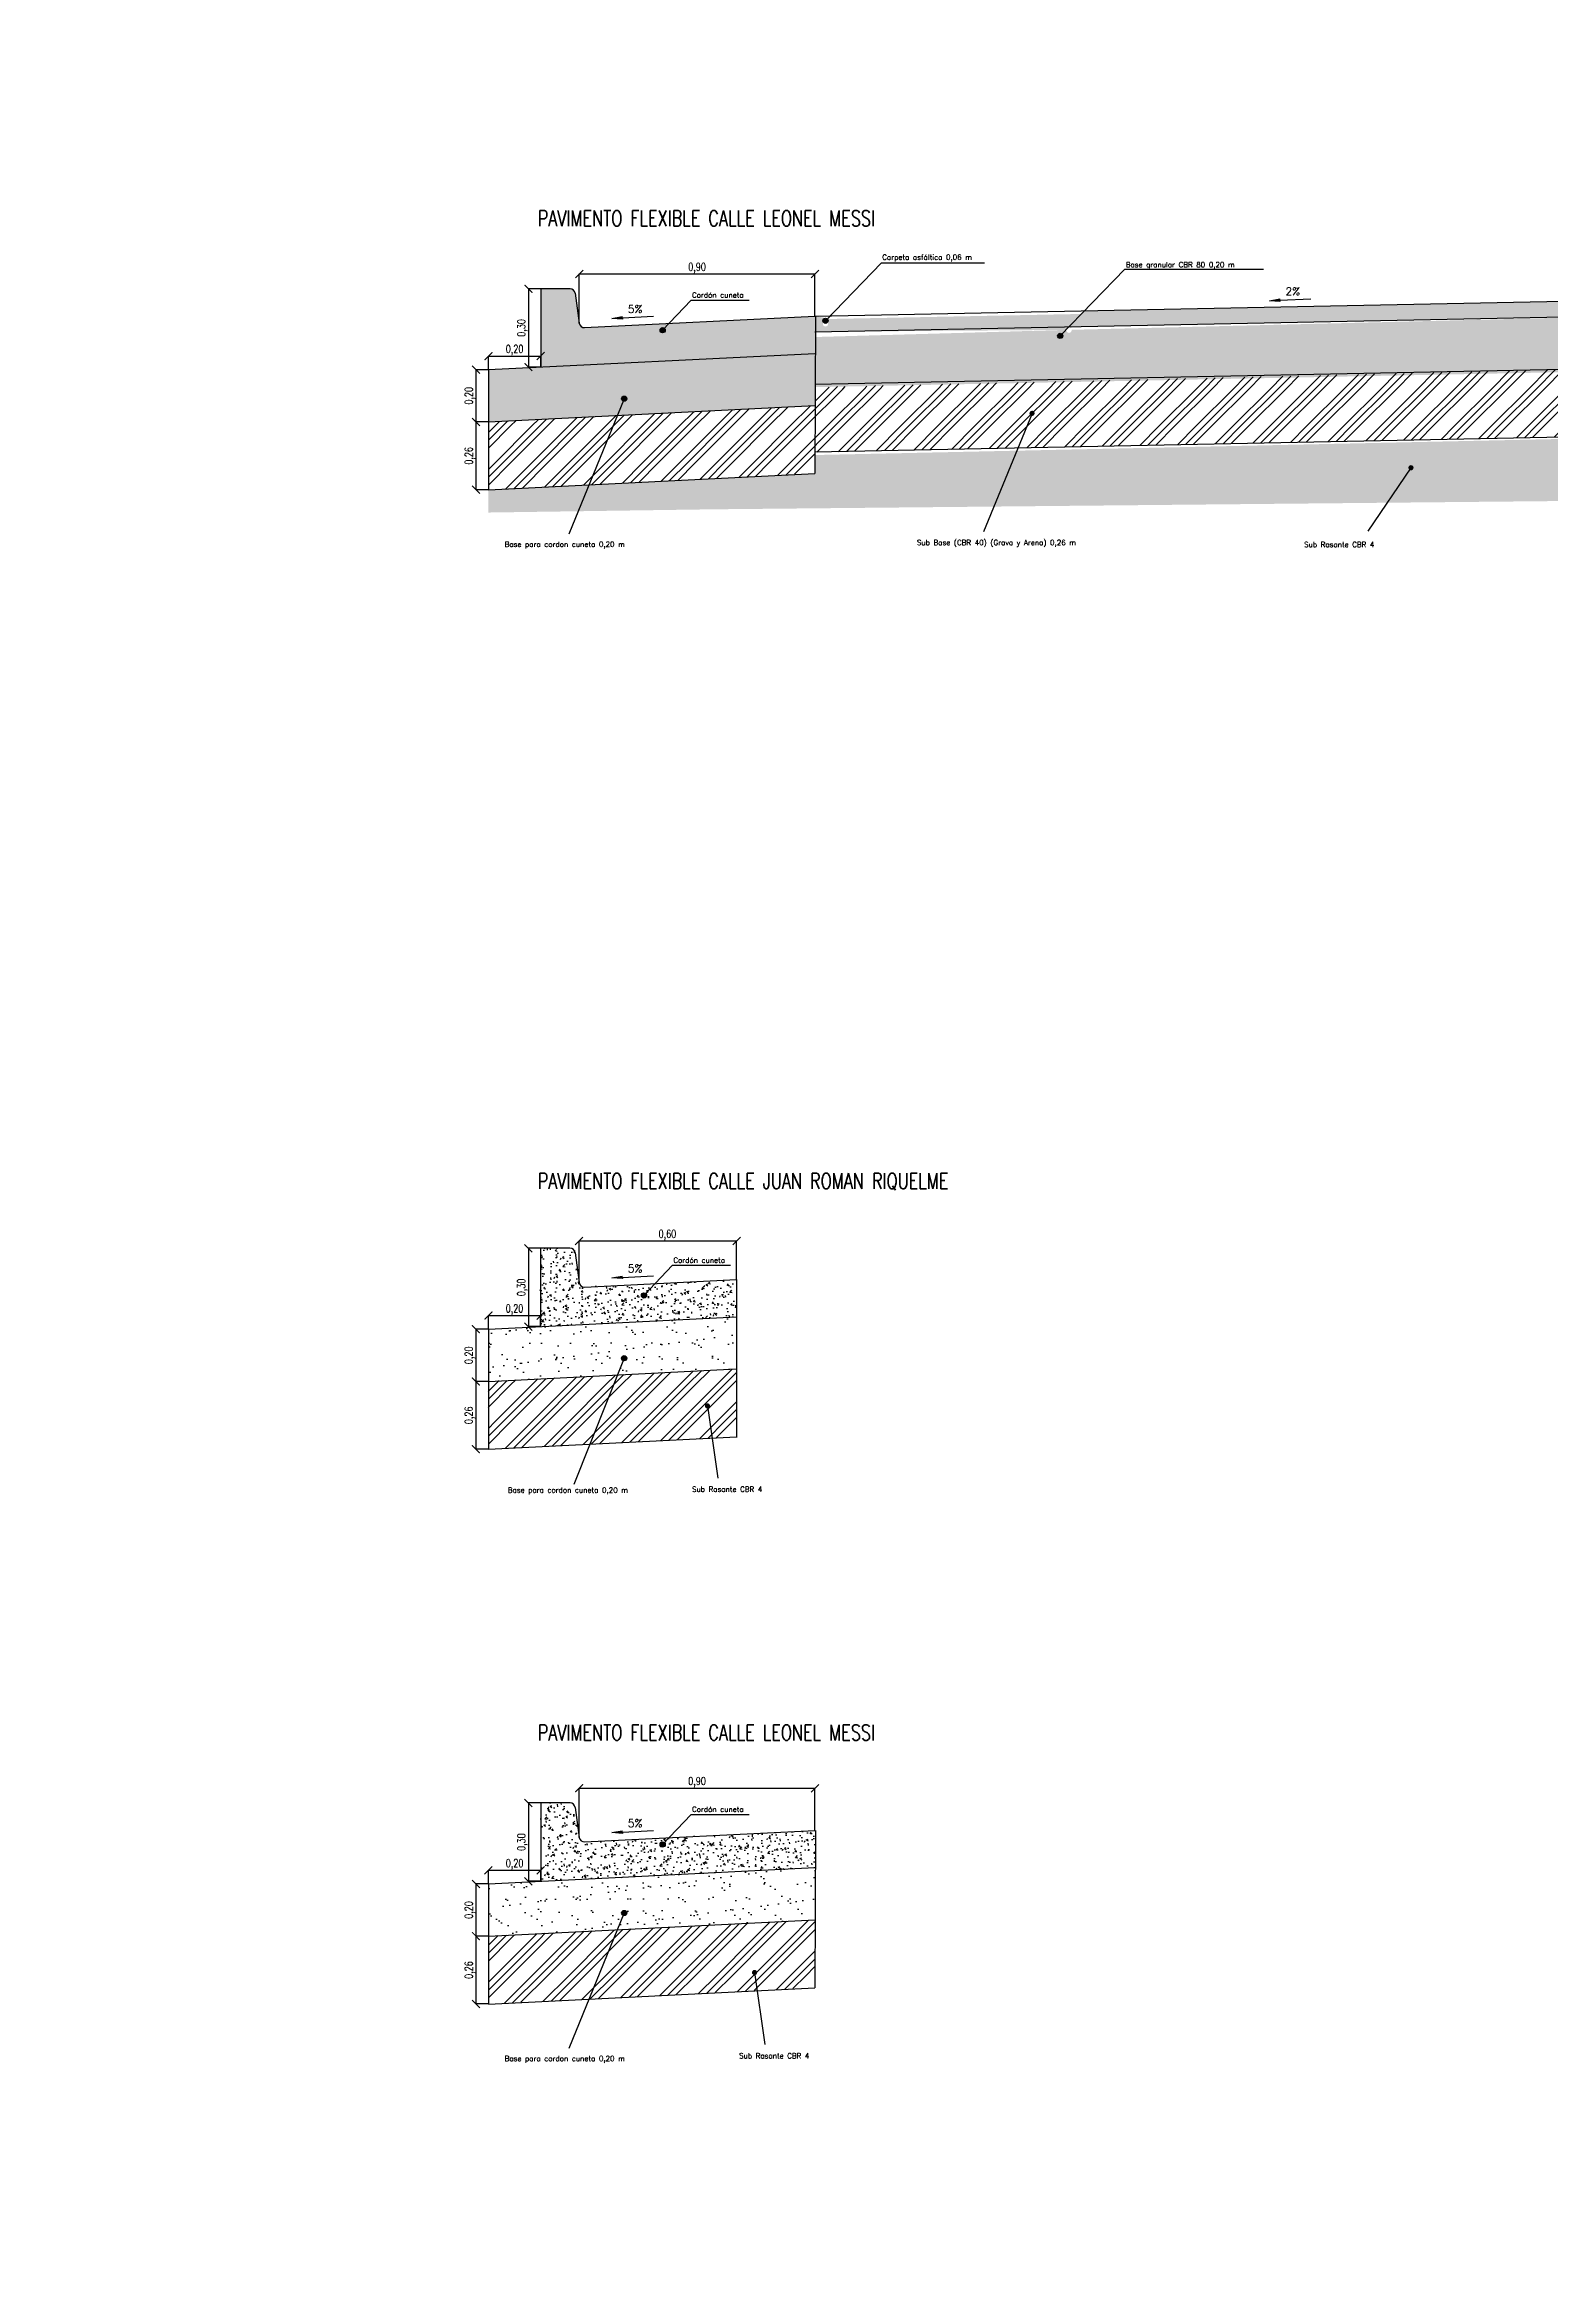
# Model space of a CAD drawing. Header units: metres. Extents: x 2615496 to 2632651, y 4927671 to 4929056.
# Drawn here: x 2629383.61 to 2629389.37, y 4928249.99 to 4928258.54 of the extents above; entities that cross this region are included whole.
import ezdxf

# ---------------------------------------------------------------- set-up
doc = ezdxf.new("R2010")
doc.units = ezdxf.units.M
doc.header["$MEASUREMENT"] = 0
doc.linetypes.add('CENTRO2', pattern=[0.9, 0.6, -0.1, 0.1, -0.1])
for name, color, linetype in [('Detalle Hach detalle', 131, 'Continuous'), ('Detalle Separacion', 160, 'Continuous'), ('Detalle Texto', 51, 'Continuous'), ('Vereda', 3, 'Continuous')]:
    doc.layers.add(name, color=color, linetype=linetype)
doc.styles.add('ROMANS', font='romans.shx', dxfattribs={"width": 0.75})
doc.styles.get("Standard").update_dxf_attribs({"font": 'CALIBRI.TTF'})
doc.dimstyles.new('cotas urbano', dxfattribs={"dimtxt": 0.03, "dimasz": 0.03, "dimexe": 0, "dimexo": 0, "dimgap": 0.005, "dimtad": 1, "dimzin": 0, "dimtxsty": 'ROMANS', "dimblk": 'ARCHTICK', "dimcen": 1, "dimclrd": 256, "dimclre": 256, "dimclrt": 256, "dimaunit": 1, "dimadec": 3, "dimazin": 0, "dimtfac": 1, "dimtix": 1, "dimtmove": 0, "dimatfit": 3, "dimldrblk": 'OBLIQUE', "dimfxl": 0, "dimlwd": -1, "dimlwe": -1, "dimarcsym": 0})
pattern_1 = [(50, (0, 0), (0.0717260182601, -0.00627521349826), [0.0075, -0.0825]), (355, (0, 0), (-0.0138751333613, 0.07521921337), [0.006, -0.066]), (100.4514, (0.00598, -0.00052), (0.0578509381714, 0.0689439542061), [0.006374019, -0.0701142112]), (46.1842, (0, 0.02), (0.1067241048626, -0.0165519014329), [0.01125, -0.12375]), (96.6356, (0.00889, 0.01862), (0.0934662705549, 0.09741178709), [0.0095610288, -0.1051713]), (351.1842, (0, 0.02), (0.0934661945134, 0.0974118600925), [0.009, -0.099]), (21, (0.01, 0.015), (0.05969070521185, -0.04026188906653), [0.0075, -0.0825]), (326, (0.01, 0.015), (0.0243315331922, 0.0725150045047), [0.006, -0.066]), (71.4514, (0.014974, 0.011645), (0.08402226285815, 0.032253049671), [0.006374019, -0.0701142112]), (37.5, (0, 0), (0.00121598553173, 0.03328938538313), [0, -0.0652, 0, -0.067, 0, -0.06625]), (7.5, (0, 0), (0.02630695374421, 0.03944117118824), [0, -0.0382, 0, -0.0637, 0, -0.02525]), (327.5, (-0.0223, 0), (0.05338224361724, -0.00225548717344), [0, -0.025, 0, -0.078, 0, -0.1035]), (317.5, (-0.0323, 0), (0.05831861693424, 0.01001049823323), [0, -0.0325, 0, -0.0518, 0, -0.0735])]
pattern_2 = [(37.5, (0, 0), (-0.0031496679055, 0.0963411884507), [0, -0.076, 0, -0.085, 0, -0.08125]), (7.5, (0, 0), (0.0884888352634, 0.1411073032615), [0, -0.041, 0, -0.0685, 0, -0.02625]), (327.5, (-0.0615, 0), (0.1557070930876, 0.0002829526768), [0, -0.025, 0, -0.09, 0, -0.1175]), (317.5, (-0.0615, 0), (0.1503063302286, 0.0438837782467), [0, -0.0125, 0, -0.059, 0, -0.0675])]
pattern_3 = [(45, (0, 0), (0.1414213562373, -9e-18), [0.2]), (45, (0.03, 0), (0.1414213562373, -9e-18), [0.2]), (45, (0.06, 0), (0.1414213562373, -9e-18), [0.2])]

# ---------------------------------------------------------------- blocks, each defined once
blk = doc.blocks.new('_ArchTick')
at = {"color": 0, "linetype": 'ByBlock', "const_width": 0.15}
blk.add_lwpolyline([(-0.5, -0.5), (0.5, 0.5)], dxfattribs=at)
blk = doc.blocks.new('*D24')
at = {"layer": 'Defpoints', "color": 0}
for p in [(2629385.3093, 4928257.2911), (2629385.2613, 4928257.0911), (2629385.3093, 4928257.0911)]:
    blk.add_point(p, dxfattribs=at)
at = {"layer": 'Detalle Texto'}
for p, q in [((2629385.3093, 4928257.2911), (2629385.2613, 4928257.2911)), ((2629385.2613, 4928257.2911), (2629385.2613, 4928257.0911)), ((2629385.3093, 4928257.0911), (2629385.2613, 4928257.0911))]:
    blk.add_line(p, q, dxfattribs=at)
at = {"layer": 'Detalle Texto', "xscale": 0.03, "yscale": 0.03, "zscale": 0.03}
for p, rotation in [((2629385.2613, 4928257.2911), 90), ((2629385.2613, 4928257.0911), 270)]:
    blk.add_blockref('_ArchTick', p, dxfattribs=dict(at, rotation=rotation))
at = {"layer": 'Detalle Texto', "insert": (2629385.2384, 4928257.1911), "char_height": 0.03, "attachment_point": 5, "rotation": 90, "style": 'ROMANS'}
blk.add_mtext('0,20', dxfattribs=at)
blk = doc.blocks.new('_Oblique')
at = {"color": 0, "linetype": 'ByBlock', "lineweight": -2}
blk.add_line((-0.5, -0.5), (0.5, 0.5), dxfattribs=at)
blk = doc.blocks.new('*D25')
at = {"layer": 'Defpoints', "color": 0}
for p in [(2629385.3093, 4928257.2911), (2629385.5093, 4928257.3432), (2629385.5093, 4928257.3011)]:
    blk.add_point(p, dxfattribs=at)
at = {"layer": 'Detalle Texto'}
for p, q in [((2629385.3093, 4928257.2911), (2629385.3093, 4928257.3432)), ((2629385.3093, 4928257.3432), (2629385.5093, 4928257.3432)), ((2629385.5093, 4928257.3011), (2629385.5093, 4928257.3432))]:
    blk.add_line(p, q, dxfattribs=at)
at = {"layer": 'Detalle Texto', "xscale": 0.03, "yscale": 0.03, "zscale": 0.03, "rotation": 180}
blk.add_blockref('_ArchTick', (2629385.3093, 4928257.3432), dxfattribs=at)
at = {"layer": 'Detalle Texto', "xscale": 0.03, "yscale": 0.03, "zscale": 0.03}
blk.add_blockref('_ArchTick', (2629385.5093, 4928257.3432), dxfattribs=at)
at = {"layer": 'Detalle Texto', "insert": (2629385.4093, 4928257.3661), "char_height": 0.03, "attachment_point": 5, "style": 'ROMANS'}
blk.add_mtext('0,20', dxfattribs=at)
blk = doc.blocks.new('*D26')
at = {"layer": 'Defpoints', "color": 0}
for p in [(2629385.5093, 4928257.6011), (2629385.4624, 4928257.3011), (2629385.5093, 4928257.3011)]:
    blk.add_point(p, dxfattribs=at)
at = {"layer": 'Detalle Texto'}
for p, q in [((2629385.5093, 4928257.6011), (2629385.4624, 4928257.6011)), ((2629385.4624, 4928257.6011), (2629385.4624, 4928257.3011)), ((2629385.5093, 4928257.3011), (2629385.4624, 4928257.3011))]:
    blk.add_line(p, q, dxfattribs=at)
at = {"layer": 'Detalle Texto', "xscale": 0.03, "yscale": 0.03, "zscale": 0.03}
for p, rotation in [((2629385.4624, 4928257.6011), 90), ((2629385.4624, 4928257.3011), 270)]:
    blk.add_blockref('_ArchTick', p, dxfattribs=dict(at, rotation=rotation))
at = {"layer": 'Detalle Texto', "insert": (2629385.4396, 4928257.4511), "char_height": 0.03, "attachment_point": 5, "rotation": 90, "style": 'ROMANS'}
blk.add_mtext('0,30', dxfattribs=at)
blk = doc.blocks.new('*D27')
at = {"layer": 'Defpoints', "color": 0}
for p in [(2629385.3093, 4928257.0911), (2629385.2613, 4928256.8311), (2629385.3093, 4928256.8311)]:
    blk.add_point(p, dxfattribs=at)
at = {"layer": 'Detalle Texto'}
for p, q in [((2629385.3093, 4928257.0911), (2629385.2613, 4928257.0911)), ((2629385.2613, 4928257.0911), (2629385.2613, 4928256.8311)), ((2629385.3093, 4928256.8311), (2629385.2613, 4928256.8311))]:
    blk.add_line(p, q, dxfattribs=at)
at = {"layer": 'Detalle Texto', "xscale": 0.03, "yscale": 0.03, "zscale": 0.03}
for p, rotation in [((2629385.2613, 4928257.0911), 90), ((2629385.2613, 4928256.8311), 270)]:
    blk.add_blockref('_ArchTick', p, dxfattribs=dict(at, rotation=rotation))
at = {"layer": 'Detalle Texto', "insert": (2629385.2384, 4928256.9611), "char_height": 0.03, "attachment_point": 5, "rotation": 90, "style": 'ROMANS'}
blk.add_mtext('0,26', dxfattribs=at)
blk = doc.blocks.new('*D28')
at = {"layer": 'Defpoints', "color": 0}
for p in [(2629386.5603, 4928257.6576), (2629385.6569, 4928257.4694), (2629386.5603, 4928257.4962)]:
    blk.add_point(p, dxfattribs=at)
at = {"layer": 'Detalle Texto'}
for p, q in [((2629385.6569, 4928257.4694), (2629385.6569, 4928257.6576)), ((2629385.6569, 4928257.6576), (2629386.5603, 4928257.6576)), ((2629386.5603, 4928257.4962), (2629386.5603, 4928257.6576))]:
    blk.add_line(p, q, dxfattribs=at)
at = {"layer": 'Detalle Texto', "xscale": 0.03, "yscale": 0.03, "zscale": 0.03, "rotation": 180}
blk.add_blockref('_ArchTick', (2629385.6569, 4928257.6576), dxfattribs=at)
at = {"layer": 'Detalle Texto', "xscale": 0.03, "yscale": 0.03, "zscale": 0.03}
blk.add_blockref('_ArchTick', (2629386.5603, 4928257.6576), dxfattribs=at)
at = {"layer": 'Detalle Texto', "insert": (2629386.1086, 4928257.6804), "char_height": 0.03, "attachment_point": 5, "style": 'ROMANS'}
blk.add_mtext('0,90', dxfattribs=at)
blk = doc.blocks.new('*D59')
at = {"layer": 'Defpoints', "color": 0}
for p in [(2629385.3091, 4928253.6158), (2629385.261, 4928253.4158), (2629385.3091, 4928253.4158)]:
    blk.add_point(p, dxfattribs=at)
at = {"layer": 'Detalle Texto'}
for p, q in [((2629385.3091, 4928253.6158), (2629385.261, 4928253.6158)), ((2629385.261, 4928253.6158), (2629385.261, 4928253.4158)), ((2629385.3091, 4928253.4158), (2629385.261, 4928253.4158))]:
    blk.add_line(p, q, dxfattribs=at)
at = {"layer": 'Detalle Texto', "xscale": 0.03, "yscale": 0.03, "zscale": 0.03}
for p, rotation in [((2629385.261, 4928253.6158), 90), ((2629385.261, 4928253.4158), 270)]:
    blk.add_blockref('_ArchTick', p, dxfattribs=dict(at, rotation=rotation))
at = {"layer": 'Detalle Texto', "insert": (2629385.2382, 4928253.5158), "char_height": 0.03, "attachment_point": 5, "rotation": 90, "style": 'ROMANS'}
blk.add_mtext('0,20', dxfattribs=at)
blk = doc.blocks.new('*D60')
at = {"layer": 'Defpoints', "color": 0}
for p in [(2629385.3091, 4928253.6158), (2629385.5091, 4928253.6679), (2629385.5091, 4928253.6258)]:
    blk.add_point(p, dxfattribs=at)
at = {"layer": 'Detalle Texto'}
for p, q in [((2629385.3091, 4928253.6158), (2629385.3091, 4928253.6679)), ((2629385.3091, 4928253.6679), (2629385.5091, 4928253.6679)), ((2629385.5091, 4928253.6258), (2629385.5091, 4928253.6679))]:
    blk.add_line(p, q, dxfattribs=at)
at = {"layer": 'Detalle Texto', "xscale": 0.03, "yscale": 0.03, "zscale": 0.03, "rotation": 180}
blk.add_blockref('_ArchTick', (2629385.3091, 4928253.6679), dxfattribs=at)
at = {"layer": 'Detalle Texto', "xscale": 0.03, "yscale": 0.03, "zscale": 0.03}
blk.add_blockref('_ArchTick', (2629385.5091, 4928253.6679), dxfattribs=at)
at = {"layer": 'Detalle Texto', "insert": (2629385.4091, 4928253.6907), "char_height": 0.03, "attachment_point": 5, "style": 'ROMANS'}
blk.add_mtext('0,20', dxfattribs=at)
blk = doc.blocks.new('*D61')
at = {"layer": 'Defpoints', "color": 0}
for p in [(2629385.5091, 4928253.9258), (2629385.4622, 4928253.6258), (2629385.5091, 4928253.6258)]:
    blk.add_point(p, dxfattribs=at)
at = {"layer": 'Detalle Texto'}
for p, q in [((2629385.5091, 4928253.9258), (2629385.4622, 4928253.9258)), ((2629385.4622, 4928253.9258), (2629385.4622, 4928253.6258)), ((2629385.5091, 4928253.6258), (2629385.4622, 4928253.6258))]:
    blk.add_line(p, q, dxfattribs=at)
at = {"layer": 'Detalle Texto', "xscale": 0.03, "yscale": 0.03, "zscale": 0.03}
for p, rotation in [((2629385.4622, 4928253.9258), 90), ((2629385.4622, 4928253.6258), 270)]:
    blk.add_blockref('_ArchTick', p, dxfattribs=dict(at, rotation=rotation))
at = {"layer": 'Detalle Texto', "insert": (2629385.4393, 4928253.7758), "char_height": 0.03, "attachment_point": 5, "rotation": 90, "style": 'ROMANS'}
blk.add_mtext('0,30', dxfattribs=at)
blk = doc.blocks.new('*D62')
at = {"layer": 'Defpoints', "color": 0}
for p in [(2629385.3091, 4928253.4158), (2629385.261, 4928253.1558), (2629385.3091, 4928253.1558)]:
    blk.add_point(p, dxfattribs=at)
at = {"layer": 'Detalle Texto'}
for p, q in [((2629385.3091, 4928253.4158), (2629385.261, 4928253.4158)), ((2629385.261, 4928253.4158), (2629385.261, 4928253.1558)), ((2629385.3091, 4928253.1558), (2629385.261, 4928253.1558))]:
    blk.add_line(p, q, dxfattribs=at)
at = {"layer": 'Detalle Texto', "xscale": 0.03, "yscale": 0.03, "zscale": 0.03}
for p, rotation in [((2629385.261, 4928253.4158), 90), ((2629385.261, 4928253.1558), 270)]:
    blk.add_blockref('_ArchTick', p, dxfattribs=dict(at, rotation=rotation))
at = {"layer": 'Detalle Texto', "insert": (2629385.2382, 4928253.2858), "char_height": 0.03, "attachment_point": 5, "rotation": 90, "style": 'ROMANS'}
blk.add_mtext('0,26', dxfattribs=at)
blk = doc.blocks.new('*D51')
at = {"layer": 'Defpoints', "color": 0}
for p in [(2629386.2601, 4928253.9536), (2629385.6566, 4928253.7941), (2629386.2601, 4928253.8059)]:
    blk.add_point(p, dxfattribs=at)
at = {"layer": 'Detalle Texto'}
for p, q in [((2629385.6566, 4928253.7941), (2629385.6566, 4928253.9536)), ((2629385.6566, 4928253.9536), (2629386.2601, 4928253.9536)), ((2629386.2601, 4928253.8059), (2629386.2601, 4928253.9536))]:
    blk.add_line(p, q, dxfattribs=at)
at = {"layer": 'Detalle Texto', "xscale": 0.03, "yscale": 0.03, "zscale": 0.03, "rotation": 180}
blk.add_blockref('_ArchTick', (2629385.6566, 4928253.9536), dxfattribs=at)
at = {"layer": 'Detalle Texto', "xscale": 0.03, "yscale": 0.03, "zscale": 0.03}
blk.add_blockref('_ArchTick', (2629386.2601, 4928253.9536), dxfattribs=at)
at = {"layer": 'Detalle Texto', "insert": (2629385.9951, 4928253.9765), "char_height": 0.03, "attachment_point": 5, "style": 'ROMANS'}
blk.add_mtext('0,60', dxfattribs=at)
blk = doc.blocks.new('*D52')
at = {"layer": 'Defpoints', "color": 0}
for p in [(2629385.3093, 4928251.491), (2629385.2613, 4928251.291), (2629385.3093, 4928251.291)]:
    blk.add_point(p, dxfattribs=at)
at = {"layer": 'Detalle Texto'}
for p, q in [((2629385.3093, 4928251.491), (2629385.2613, 4928251.491)), ((2629385.2613, 4928251.491), (2629385.2613, 4928251.291)), ((2629385.3093, 4928251.291), (2629385.2613, 4928251.291))]:
    blk.add_line(p, q, dxfattribs=at)
at = {"layer": 'Detalle Texto', "xscale": 0.03, "yscale": 0.03, "zscale": 0.03}
for p, rotation in [((2629385.2613, 4928251.491), 90), ((2629385.2613, 4928251.291), 270)]:
    blk.add_blockref('_ArchTick', p, dxfattribs=dict(at, rotation=rotation))
at = {"layer": 'Detalle Texto', "insert": (2629385.2384, 4928251.391), "char_height": 0.03, "attachment_point": 5, "rotation": 90, "style": 'ROMANS'}
blk.add_mtext('0,20', dxfattribs=at)
blk = doc.blocks.new('*D53')
at = {"layer": 'Defpoints', "color": 0}
for p in [(2629385.3093, 4928251.491), (2629385.5093, 4928251.543), (2629385.5093, 4928251.501)]:
    blk.add_point(p, dxfattribs=at)
at = {"layer": 'Detalle Texto'}
for p, q in [((2629385.3093, 4928251.491), (2629385.3093, 4928251.543)), ((2629385.3093, 4928251.543), (2629385.5093, 4928251.543)), ((2629385.5093, 4928251.501), (2629385.5093, 4928251.543))]:
    blk.add_line(p, q, dxfattribs=at)
at = {"layer": 'Detalle Texto', "xscale": 0.03, "yscale": 0.03, "zscale": 0.03, "rotation": 180}
blk.add_blockref('_ArchTick', (2629385.3093, 4928251.543), dxfattribs=at)
at = {"layer": 'Detalle Texto', "xscale": 0.03, "yscale": 0.03, "zscale": 0.03}
blk.add_blockref('_ArchTick', (2629385.5093, 4928251.543), dxfattribs=at)
at = {"layer": 'Detalle Texto', "insert": (2629385.4093, 4928251.5659), "char_height": 0.03, "attachment_point": 5, "style": 'ROMANS'}
blk.add_mtext('0,20', dxfattribs=at)
blk = doc.blocks.new('*D54')
at = {"layer": 'Defpoints', "color": 0}
for p in [(2629385.5093, 4928251.801), (2629385.4624, 4928251.501), (2629385.5093, 4928251.501)]:
    blk.add_point(p, dxfattribs=at)
at = {"layer": 'Detalle Texto'}
for p, q in [((2629385.5093, 4928251.801), (2629385.4624, 4928251.801)), ((2629385.4624, 4928251.801), (2629385.4624, 4928251.501)), ((2629385.5093, 4928251.501), (2629385.4624, 4928251.501))]:
    blk.add_line(p, q, dxfattribs=at)
at = {"layer": 'Detalle Texto', "xscale": 0.03, "yscale": 0.03, "zscale": 0.03}
for p, rotation in [((2629385.4624, 4928251.801), 90), ((2629385.4624, 4928251.501), 270)]:
    blk.add_blockref('_ArchTick', p, dxfattribs=dict(at, rotation=rotation))
at = {"layer": 'Detalle Texto', "insert": (2629385.4396, 4928251.651), "char_height": 0.03, "attachment_point": 5, "rotation": 90, "style": 'ROMANS'}
blk.add_mtext('0,30', dxfattribs=at)
blk = doc.blocks.new('*D55')
at = {"layer": 'Defpoints', "color": 0}
for p in [(2629385.3093, 4928251.291), (2629385.2613, 4928251.031), (2629385.3093, 4928251.031)]:
    blk.add_point(p, dxfattribs=at)
at = {"layer": 'Detalle Texto'}
for p, q in [((2629385.3093, 4928251.291), (2629385.2613, 4928251.291)), ((2629385.2613, 4928251.291), (2629385.2613, 4928251.031)), ((2629385.3093, 4928251.031), (2629385.2613, 4928251.031))]:
    blk.add_line(p, q, dxfattribs=at)
at = {"layer": 'Detalle Texto', "xscale": 0.03, "yscale": 0.03, "zscale": 0.03}
for p, rotation in [((2629385.2613, 4928251.291), 90), ((2629385.2613, 4928251.031), 270)]:
    blk.add_blockref('_ArchTick', p, dxfattribs=dict(at, rotation=rotation))
at = {"layer": 'Detalle Texto', "insert": (2629385.2384, 4928251.161), "char_height": 0.03, "attachment_point": 5, "rotation": 90, "style": 'ROMANS'}
blk.add_mtext('0,26', dxfattribs=at)
blk = doc.blocks.new('*D56')
at = {"layer": 'Defpoints', "color": 0}
for p in [(2629386.5603, 4928251.8574), (2629385.6569, 4928251.6692), (2629386.5603, 4928251.696)]:
    blk.add_point(p, dxfattribs=at)
at = {"layer": 'Detalle Texto'}
for p, q in [((2629385.6569, 4928251.6692), (2629385.6569, 4928251.8574)), ((2629385.6569, 4928251.8574), (2629386.5603, 4928251.8574)), ((2629386.5603, 4928251.696), (2629386.5603, 4928251.8574))]:
    blk.add_line(p, q, dxfattribs=at)
at = {"layer": 'Detalle Texto', "xscale": 0.03, "yscale": 0.03, "zscale": 0.03, "rotation": 180}
blk.add_blockref('_ArchTick', (2629385.6569, 4928251.8574), dxfattribs=at)
at = {"layer": 'Detalle Texto', "xscale": 0.03, "yscale": 0.03, "zscale": 0.03}
blk.add_blockref('_ArchTick', (2629386.5603, 4928251.8574), dxfattribs=at)
at = {"layer": 'Detalle Texto', "insert": (2629386.1086, 4928251.8803), "char_height": 0.03, "attachment_point": 5, "style": 'ROMANS'}
blk.add_mtext('0,90', dxfattribs=at)

msp = doc.modelspace()

# ---------------------------------------------------------------- hatches: boundary and pattern name
at = {"layer": 'Detalle Hach detalle'}
h = msp.add_hatch(dxfattribs=at)
h.set_pattern_fill('AR-CONC', color=256, scale=0.01, style=0)
h.set_pattern_definition([(50, (0.00024, -2.12481), (0.0717260182601, -0.00627521349826), [0.0075, -0.0825]), (355, (0.00024, -2.12481), (-0.0138751333613, 0.07521921337), [0.006, -0.066]), (100.4514, (0.00622, -2.125335), (0.0578509381714, 0.0689439542061), [0.006374019, -0.0701142112]), (46.1842, (0.00024, -2.10481), (0.1067241048626, -0.0165519014329), [0.01125, -0.12375]), (96.6356, (0.00913, -2.10619), (0.0934662705549, 0.09741178709), [0.0095610288, -0.1051713]), (351.1842, (0.00024, -2.10481), (0.0934661945134, 0.0974118600925), [0.009, -0.099]), (21, (0.01024, -2.10981), (0.05969070521185, -0.04026188906653), [0.0075, -0.0825]), (326, (0.01024, -2.10981), (0.0243315331922, 0.0725150045047), [0.006, -0.066]), (71.4514, (0.015216, -2.11317), (0.08402226285815, 0.032253049671), [0.006374019, -0.0701142112]), (37.5, (0.000241, -2.124812), (0.00121598553173, 0.03328938538313), [0, -0.0652, 0, -0.067, 0, -0.06625]), (7.5, (0.00024, -2.124812), (0.02630695374421, 0.03944117118824), [0, -0.0382, 0, -0.0637, 0, -0.02525]), (327.5, (-0.02206, -2.124812), (0.05338224361724, -0.00225548717344), [0, -0.025, 0, -0.078, 0, -0.1035]), (317.5, (-0.03206, -2.12481), (0.05831861693424, 0.01001049823323), [0, -0.0325, 0, -0.0518, 0, -0.0735])])
edge = h.paths.add_edge_path()
edge.add_line((2629385.65688, 4928257.4694), (2629385.64163, 4928257.58379))
edge.add_arc((2629385.6218, 4928257.58115), 0.02, 7.594643, 90)
edge.add_line((2629385.6218, 4928257.60115), (2629385.50931, 4928257.60115))
edge.add_line((2629385.50931, 4928257.60115), (2629385.50931, 4928257.30115))
edge.add_line((2629385.50931, 4928257.30115), (2629386.56031, 4928257.3537))
edge.add_line((2629386.56031, 4928257.3537), (2629386.56202, 4928257.49627))
edge.add_line((2629386.56202, 4928257.49627), (2629386.15931, 4928257.47615))
edge.add_line((2629386.15931, 4928257.47615), (2629386.00134, 4928257.46825))
edge.add_line((2629386.00134, 4928257.46825), (2629385.98349, 4928257.44937))
edge.add_arc((2629385.97662, 4928257.4421), 0.01, 0, 46.604782, ccw=False)
edge.add_arc((2629385.97662, 4928257.4421), 0.01, -180, 0, ccw=False)
edge.add_arc((2629385.97662, 4928257.4421), 0.01, 46.604784, 180, ccw=False)
edge.add_line((2629385.98349, 4928257.44937), (2629386.00134, 4928257.46825))
edge.add_line((2629386.00134, 4928257.46825), (2629385.6777, 4928257.45207))
edge.add_arc((2629385.67671, 4928257.47204), 0.02, 187.594647, 272.862403, ccw=False)
edge = h.paths.add_edge_path()
edge.add_line((2629386.6077, 4928257.4735), (2629386.61915, 4928257.48534))
edge.add_line((2629386.61915, 4928257.48534), (2629386.56202, 4928257.49627))
edge.add_line((2629386.56202, 4928257.49627), (2629386.56007, 4928257.43622))
edge.add_line((2629386.56007, 4928257.43622), (2629387.52407, 4928257.44343))
edge.add_arc((2629387.53398, 4928257.4421), 0.01, 45.95371, 172.362908, ccw=False)
edge.add_line((2629387.54093, 4928257.44929), (2629387.59468, 4928257.50486))
edge.add_line((2629387.59468, 4928257.50486), (2629386.61915, 4928257.48534))
edge.add_line((2629386.61915, 4928257.48534), (2629386.6077, 4928257.4735))
edge.add_arc((2629386.60075, 4928257.46632), 0.01, -0.000005, 45.953704, ccw=False)
edge.add_arc((2629386.60075, 4928257.46632), 0.01, -180, 0, ccw=False)
edge.add_arc((2629386.60075, 4928257.46632), 0.01, 45.953712, 180, ccw=False)
h = msp.add_hatch(dxfattribs=at)
h.set_pattern_fill('AR-CONC', color=256, scale=0.01, style=0)
h.set_pattern_definition([(50, (0, -2.112746), (0.0717260182601, -0.00627521349826), [0.0075, -0.0825]), (355, (0, -2.11275), (-0.0138751333613, 0.07521921337), [0.006, -0.066]), (100.4514, (0.00598, -2.11327), (0.0578509381714, 0.0689439542061), [0.006374019, -0.0701142112]), (46.1842, (0, -2.09275), (0.1067241048626, -0.0165519014329), [0.01125, -0.12375]), (96.6356, (0.00889, -2.09413), (0.0934662705549, 0.09741178709), [0.0095610288, -0.1051713]), (351.1842, (0, -2.09275), (0.0934661945134, 0.0974118600925), [0.009, -0.099]), (21, (0.01, -2.097746), (0.05969070521185, -0.04026188906653), [0.0075, -0.0825]), (326, (0.01, -2.09775), (0.0243315331922, 0.0725150045047), [0.006, -0.066]), (71.4514, (0.014974, -2.1011), (0.08402226285815, 0.032253049671), [0.006374019, -0.0701142112]), (37.5, (0, -2.112746), (0.00121598553173, 0.03328938538313), [0, -0.0652, 0, -0.067, 0, -0.06625]), (7.5, (0, -2.112746), (0.02630695374421, 0.03944117118824), [0, -0.0382, 0, -0.0637, 0, -0.02525]), (327.5, (-0.0223, -2.112746), (0.05338224361724, -0.00225548717344), [0, -0.025, 0, -0.078, 0, -0.1035]), (317.5, (-0.0323, -2.112746), (0.05831861693424, 0.01001049823323), [0, -0.0325, 0, -0.0518, 0, -0.0735])])
h.paths.add_polyline_path([(2629390.16007, 4928257.50822), (2629390.16007, 4928257.56821), (2629390.15907, 4928257.56821), (2629387.59444, 4928257.51692), (2629387.54069, 4928257.46136, -0.1584967), (2629387.54359, 4928257.45589)])
h = msp.add_hatch(dxfattribs=at)
h.set_pattern_fill('AR-SAND', color=256, scale=0.05, style=0)
h.set_pattern_definition([(37.5, (0.00024, -2.12481), (-0.0031496679055, 0.0963411884507), [0, -0.076, 0, -0.085, 0, -0.08125]), (7.5, (0.00024, -2.12481), (0.0884888352634, 0.1411073032615), [0, -0.041, 0, -0.0685, 0, -0.02625]), (327.5, (-0.06126, -2.12481), (0.1557070930876, 0.0002829526768), [0, -0.025, 0, -0.09, 0, -0.1175]), (317.5, (-0.06126, -2.12481), (0.1503063302286, 0.0438837782467), [0, -0.0125, 0, -0.059, 0, -0.0675])])
edge = h.paths.add_edge_path()
edge.add_line((2629387.52407, 4928257.44343), (2629386.56031, 4928257.41616))
edge.add_line((2629386.56031, 4928257.41616), (2629386.56031, 4928257.22416))
edge.add_line((2629386.56031, 4928257.22416), (2629390.16031, 4928257.29616))
edge.add_line((2629390.16031, 4928257.29616), (2629390.16031, 4928257.30616))
edge.add_line((2629390.16031, 4928257.30616), (2629390.16031, 4928257.50822))
edge.add_line((2629390.16031, 4928257.50822), (2629387.54383, 4928257.44383))
edge.add_arc((2629387.53398, 4928257.4421), 0.01, -0.000011, 9.928606, ccw=False)
edge.add_arc((2629387.53398, 4928257.4421), 0.01, -187.637092, 0, ccw=False)
edge = h.paths.add_edge_path()
edge.add_arc((2629385.82951, 4928257.17992), 0.01, 0, 180, ccw=False)
edge.add_arc((2629385.82951, 4928257.17992), 0.01, -112.208483, 0, ccw=False)
edge.add_line((2629385.82573, 4928257.17066), (2629385.80336, 4928257.11585))
edge.add_line((2629385.80336, 4928257.11585), (2629386.56031, 4928257.1537))
edge.add_line((2629386.56031, 4928257.1537), (2629386.56031, 4928257.3537))
edge.add_line((2629386.56031, 4928257.3537), (2629385.30931, 4928257.29115))
edge.add_line((2629385.30931, 4928257.29115), (2629385.30931, 4928257.09115))
edge.add_line((2629385.30931, 4928257.09115), (2629385.80336, 4928257.11585))
edge.add_line((2629385.80336, 4928257.11585), (2629385.82573, 4928257.17066))
edge.add_arc((2629385.82951, 4928257.17992), 0.01, 180, 247.791512, ccw=False)
h = msp.add_hatch(dxfattribs=at)
h.set_pattern_fill('GOST_GROUND', color=256, scale=0.01, style=0)
h.set_pattern_definition([(45, (0.00024, -2.12481), (0.1414213562373, -9e-18), [0.2]), (45, (0.03024, -2.12481), (0.1414213562373, -9e-18), [0.2]), (45, (0.06024, -2.12481), (0.1414213562373, -9e-18), [0.2])])
h.paths.add_polyline_path([(2629390.16031, 4928257.30822), (2629386.56031, 4928257.22416), (2629386.56034, 4928256.97623), (2629390.16007, 4928257.04822)])
h.paths.add_polyline_path([(2629386.56031, 4928257.1537), (2629385.69867, 4928257.11062), (2629385.30931, 4928256.90439), (2629385.30931, 4928256.83115), (2629386.56031, 4928256.8937)])
h.paths.add_polyline_path([(2629385.69867, 4928257.11062), (2629385.30931, 4928257.09115), (2629385.30931, 4928256.90439)], flags=17)
h = msp.add_hatch(dxfattribs=at)
h.set_pattern_fill('EARTH', color=256, scale=0.02, angle=45, style=0)
h.set_pattern_definition([(45, (2620574.60942, 4924683.58906), (1e-17, 0.1796051224), [0.127, -0.127]), (45, (2620574.57575, 4924683.62274), (1e-17, 0.1796051224), [0.127, -0.127]), (45, (2620574.54207, 4924683.65641), (1e-17, 0.1796051224), [0.127, -0.127]), (135, (2620574.54207, 4924683.67887), (-0.1796051224, 1e-17), [0.127, -0.127]), (135, (2620574.57575, 4924683.71254), (-0.1796051224, 1e-17), [0.127, -0.127]), (135, (2620574.60942, 4924683.74622), (-0.1796051224, 1e-17), [0.127, -0.127])])
h.paths.add_polyline_path([(2629386.56031, 4928256.96416), (2629394.35355, 4928257.13209), (2629394.3525, 4928257.02092), (2629395.00883, 4928257.03001), (2629395.00883, 4928256.83421), (2629394.35076, 4928256.83612), (2629386.16247, 4928256.75616), (2629385.30931, 4928256.74392), (2629385.30931, 4928256.83115), (2629386.56031, 4928256.8937)])
h = msp.add_hatch(dxfattribs=at)
h.set_pattern_fill('AR-CONC', color=256, scale=0.01, style=0)
h.set_pattern_definition(pattern_1)
h.paths.add_polyline_path([(2629386.26005, 4928253.80585), (2629385.94786, 4928253.79024), (2629385.91208, 4928253.75239, -0.2062019), (2629385.91521, 4928253.74513, -1), (2629385.89521, 4928253.74513, -0.6580972), (2629385.91208, 4928253.75239), (2629385.94786, 4928253.79024), (2629385.67746, 4928253.77672, -0.3902244), (2629385.65664, 4928253.79405), (2629385.64139, 4928253.90845, 0.375902), (2629385.62156, 4928253.9258), (2629385.50907, 4928253.9258), (2629385.50907, 4928253.6258), (2629386.26005, 4928253.66335)])
h = msp.add_hatch(dxfattribs=at)
h.set_pattern_fill('AR-SAND', color=256, scale=0.05, style=0)
h.set_pattern_definition(pattern_2)
h.paths.add_polyline_path([(2629386.26005, 4928253.66335), (2629385.30907, 4928253.6158), (2629385.30907, 4928253.4158), (2629385.80372, 4928253.44053), (2629385.82556, 4928253.49528, -0.3068998), (2629385.81927, 4928253.50457, -1), (2629385.83927, 4928253.50457, -0.5303392), (2629385.82556, 4928253.49528), (2629385.80372, 4928253.44053), (2629386.26005, 4928253.46335)])
h = msp.add_hatch(dxfattribs=at)
h.set_pattern_fill('GOST_GROUND', color=256, scale=0.01, style=0)
h.set_pattern_definition(pattern_3)
h.paths.add_polyline_path([(2629386.26005, 4928253.46335), (2629385.80372, 4928253.44053), (2629385.69785, 4928253.17524), (2629386.26005, 4928253.20335)])
h.paths.add_polyline_path([(2629385.80372, 4928253.44053), (2629385.30907, 4928253.4158), (2629385.30907, 4928253.1558), (2629385.69785, 4928253.17524)])
h = msp.add_hatch(dxfattribs=at)
h.set_pattern_fill('AR-CONC', color=256, scale=0.01, style=0)
h.set_pattern_definition(pattern_1)
h.paths.add_polyline_path([(2629386.56202, 4928251.69613), (2629386.00134, 4928251.66809), (2629385.98349, 4928251.64921, -0.2062019), (2629385.98662, 4928251.64195, -1), (2629385.96662, 4928251.64195, -0.6580972), (2629385.98349, 4928251.64921), (2629386.00134, 4928251.66809), (2629385.6777, 4928251.65191, -0.3902244), (2629385.65688, 4928251.66924), (2629385.64163, 4928251.78363, 0.375902), (2629385.6218, 4928251.80099), (2629385.50931, 4928251.80099), (2629385.50931, 4928251.50099), (2629386.56162, 4928251.55361)])
h = msp.add_hatch(dxfattribs=at)
h.set_pattern_fill('AR-SAND', color=256, scale=0.05, style=0)
h.set_pattern_definition(pattern_2)
h.paths.add_polyline_path([(2629386.56162, 4928251.55361), (2629385.30931, 4928251.49099), (2629385.30931, 4928251.29099), (2629385.80336, 4928251.31569), (2629385.82573, 4928251.3705, -0.3047362), (2629385.81951, 4928251.37976, -1), (2629385.83951, 4928251.37976, -0.5328769), (2629385.82573, 4928251.3705), (2629385.80336, 4928251.31569), (2629386.56105, 4928251.35358)])
h = msp.add_hatch(dxfattribs=at)
h.set_pattern_fill('GOST_GROUND', color=256, scale=0.01, style=0)
h.set_pattern_definition(pattern_3)
h.paths.add_polyline_path([(2629386.56105, 4928251.35358), (2629385.80336, 4928251.31569), (2629385.69499, 4928251.05027), (2629386.56031, 4928251.09354)])
h.paths.add_polyline_path([(2629385.80336, 4928251.31569), (2629385.30931, 4928251.29099), (2629385.30931, 4928251.03099), (2629385.69499, 4928251.05027)])
at = {"layer": 'Detalle Texto'}
for points in [[(2629388.34168, 4928257.55703), (2629388.34143, 4928257.56203), (2629388.30173, 4928257.55504), (2629388.34193, 4928257.55204)], [(2629385.82224, 4928257.48969), (2629385.82199, 4928257.49468), (2629385.78229, 4928257.48769), (2629385.82249, 4928257.48469)], [(2629385.98662, 4928257.4421, 1), (2629385.96662, 4928257.4421, 1)], [(2629386.61051, 4928257.47838, 1), (2629386.59051, 4928257.47838, 1)], [(2629387.51023, 4928257.42065, 1), (2629387.49023, 4928257.42065, 1)], [(2629385.83951, 4928257.17992, 1), (2629385.81951, 4928257.17992, 1)], [(2629387.40221, 4928257.12383, 1), (2629387.38221, 4928257.12383, 1)], [(2629388.85424, 4928256.91549, 1), (2629388.83424, 4928256.91549, 1)], [(2629385.822, 4928253.81434), (2629385.82175, 4928253.81933), (2629385.78205, 4928253.81234), (2629385.82225, 4928253.80935)], [(2629385.91521, 4928253.74513, 1), (2629385.89521, 4928253.74513, 1)], [(2629385.83927, 4928253.50457, 1), (2629385.81927, 4928253.50457, 1)], [(2629386.15837, 4928253.32173, 1), (2629386.13837, 4928253.32173, 1)], [(2629385.82224, 4928251.68953), (2629385.82199, 4928251.69452), (2629385.78229, 4928251.68753), (2629385.82249, 4928251.68453)], [(2629385.98662, 4928251.64195, 1), (2629385.96662, 4928251.64195, 1)], [(2629385.83951, 4928251.37976, 1), (2629385.81951, 4928251.37976, 1)], [(2629386.33895, 4928251.15158, 1), (2629386.31895, 4928251.15158, 1)]]:
    msp.add_hatch(color=256, dxfattribs=at).paths.add_polyline_path(points)

# ---------------------------------------------------------------- linework, layer by layer
at = {"layer": 'Detalle Separacion'}
for p, q in [((2629386.56007, 4928257.49623), (2629394.6456, 4928257.65796)), ((2629385.6218, 4928257.60115), (2629385.50931, 4928257.60115)), ((2629385.50931, 4928257.60115), (2629385.50931, 4928257.30115)), ((2629385.64163, 4928257.58379), (2629385.65688, 4928257.4694)), ((2629386.56007, 4928257.43622), (2629394.35845, 4928257.59219)), ((2629385.6777, 4928257.45207), (2629386.56031, 4928257.4962)), ((2629386.56202, 4928257.49628), (2629386.56031, 4928256.8937)), ((2629386.56007, 4928257.23622), (2629394.35845, 4928257.39219)), ((2629385.30931, 4928257.29115), (2629386.56031, 4928257.3537)), ((2629385.30931, 4928257.09115), (2629386.56031, 4928257.1537)), ((2629386.56007, 4928256.97622), (2629394.35845, 4928257.13219)), ((2629385.30931, 4928256.83115), (2629386.56031, 4928256.8937)), ((2629385.62156, 4928253.9258), (2629385.50907, 4928253.9258)), ((2629385.50907, 4928253.9258), (2629385.50907, 4928253.6258)), ((2629385.64139, 4928253.90845), (2629385.65664, 4928253.79405)), ((2629385.67746, 4928253.77672), (2629386.26005, 4928253.80585)), ((2629386.26005, 4928253.80585), (2629386.26005, 4928253.20033)), ((2629385.30907, 4928253.6158), (2629386.26005, 4928253.66335)), ((2629385.30907, 4928253.4158), (2629386.26005, 4928253.46335)), ((2629385.30907, 4928253.1558), (2629386.26005, 4928253.20335)), ((2629385.6218, 4928251.80099), (2629385.50931, 4928251.80099)), ((2629385.50931, 4928251.80099), (2629385.50931, 4928251.50099)), ((2629385.64163, 4928251.78363), (2629385.65688, 4928251.66924)), ((2629385.6777, 4928251.65191), (2629386.56031, 4928251.69604)), ((2629386.56202, 4928251.69613), (2629386.56031, 4928251.09354)), ((2629385.30931, 4928251.49099), (2629386.56031, 4928251.55354)), ((2629385.30931, 4928251.29099), (2629386.56031, 4928251.35354)), ((2629385.30931, 4928251.03099), (2629386.56031, 4928251.09354))]:
    msp.add_line(p, q, dxfattribs=at)
at = {"layer": 'Detalle Separacion', "linetype": 'CENTRO2'}
for p, q in [((2629385.50931, 4928257.60115), (2629385.50931, 4928257.30115)), ((2629385.30931, 4928257.29115), (2629385.30931, 4928256.83115)), ((2629385.50907, 4928253.9258), (2629385.50907, 4928253.6258)), ((2629385.30907, 4928253.6158), (2629385.30907, 4928253.1558)), ((2629385.50931, 4928251.80099), (2629385.50931, 4928251.50099)), ((2629385.30931, 4928251.49099), (2629385.30931, 4928251.03099))]:
    msp.add_line(p, q, dxfattribs=at)
at = {"layer": 'Detalle Separacion'}
for centre, start, end in [((2629385.6218, 4928257.58115), 7.594643, 90), ((2629385.67671, 4928257.47204), 187.594643, 272.862405), ((2629385.62156, 4928253.9058), 7.594643, 90), ((2629385.67646, 4928253.7967), 187.594643, 272.862405), ((2629385.6218, 4928251.78099), 7.594643, 90), ((2629385.67671, 4928251.67188), 187.594643, 272.862405)]:
    msp.add_arc(centre, 0.02, start, end, dxfattribs=at)
at = {"layer": 'Detalle Texto'}
for p, q in [((2629386.60051, 4928257.47838), (2629386.81475, 4928257.69988)), ((2629386.81475, 4928257.69988), (2629387.21, 4928257.69988)), ((2629387.50023, 4928257.42065), (2629387.74798, 4928257.67567)), ((2629387.74798, 4928257.67567), (2629388.27918, 4928257.67567)), ((2629385.97662, 4928257.4421), (2629386.08569, 4928257.55746)), ((2629386.08569, 4928257.55746), (2629386.30781, 4928257.55746)), ((2629388.30173, 4928257.55504), (2629388.34143, 4928257.56203)), ((2629388.34193, 4928257.55204), (2629388.30173, 4928257.55504)), ((2629388.34168, 4928257.55703), (2629388.34143, 4928257.56203)), ((2629388.34168, 4928257.55703), (2629388.46094, 4928257.563)), ((2629388.34168, 4928257.55703), (2629388.34193, 4928257.55204)), ((2629385.78229, 4928257.48769), (2629385.82199, 4928257.49468)), ((2629385.82249, 4928257.48469), (2629385.78229, 4928257.48769)), ((2629385.82224, 4928257.48969), (2629385.82199, 4928257.49468)), ((2629385.82224, 4928257.48969), (2629385.9415, 4928257.49565)), ((2629385.82224, 4928257.48969), (2629385.82249, 4928257.48469)), ((2629385.82951, 4928257.17992), (2629385.61776, 4928256.66126)), ((2629387.39221, 4928257.12383), (2629387.20671, 4928256.66947)), ((2629388.84424, 4928256.91549), (2629388.679, 4928256.67228)), ((2629385.90521, 4928253.74513), (2629386.01427, 4928253.86048)), ((2629386.01427, 4928253.86048), (2629386.23639, 4928253.86048)), ((2629385.78205, 4928253.81234), (2629385.82175, 4928253.81933)), ((2629385.82225, 4928253.80935), (2629385.78205, 4928253.81234)), ((2629385.822, 4928253.81434), (2629385.82175, 4928253.81933)), ((2629385.822, 4928253.81434), (2629385.94126, 4928253.8203)), ((2629385.822, 4928253.81434), (2629385.82225, 4928253.80935)), ((2629385.82927, 4928253.50457), (2629385.63644, 4928253.02136)), ((2629386.14837, 4928253.32173), (2629386.18808, 4928253.0456)), ((2629385.97662, 4928251.64195), (2629386.08569, 4928251.7573)), ((2629386.08569, 4928251.7573), (2629386.30781, 4928251.7573)), ((2629385.78229, 4928251.68753), (2629385.82199, 4928251.69452)), ((2629385.82249, 4928251.68453), (2629385.78229, 4928251.68753)), ((2629385.82224, 4928251.68953), (2629385.82199, 4928251.69452)), ((2629385.82224, 4928251.68953), (2629385.9415, 4928251.69549)), ((2629385.82224, 4928251.68953), (2629385.82249, 4928251.68453)), ((2629385.82951, 4928251.37976), (2629385.61776, 4928250.8611)), ((2629386.32895, 4928251.15158), (2629386.36866, 4928250.87544))]:
    msp.add_line(p, q, dxfattribs=at)
for centre in [(2629385.97662, 4928257.4421), (2629386.60051, 4928257.47838), (2629387.50023, 4928257.42065), (2629385.82951, 4928257.17992), (2629385.90521, 4928253.74513), (2629385.82927, 4928253.50457), (2629385.97662, 4928251.64195), (2629385.82951, 4928251.37976)]:
    msp.add_circle(centre, 0.01, dxfattribs=at)
at = {"layer": 'Vereda'}
msp.add_circle((2629366.20785, 4928258.29854), 68.12023, dxfattribs=at)

# ---------------------------------------------------------------- texts
at = {"layer": 'Detalle Texto', "char_height": 0.06, "attachment_point": 1, "style": 'ROMANS'}
for s, insert in [('PAVIMENTO FLEXIBLE CALLE LEONEL MESSI', (2629385.49837, 4928257.90086)), ('PAVIMENTO FLEXIBLE CALLE JUAN ROMAN RIQUELME', (2629385.49837, 4928254.21345)), ('PAVIMENTO FLEXIBLE CALLE LEONEL MESSI', (2629385.49837, 4928252.1007))]:
    msp.add_mtext_dynamic_manual_height_columns(s, width=2.2245187, gutter_width=12.5, heights=[0], dxfattribs=dict(at, insert=insert))
at = {"layer": 'Detalle Texto', "attachment_point": 1}
for s, width, insert, char_height in [('{\\Fromans|c0;Carpeta asfáltica 0,06 m}', 0.6565898, (2629386.81823, 4928257.73174), 0.02), ('{\\Fromans|c0;Base granular CBR 80 0,20 m}', 0.527713, (2629387.75147, 4928257.70326), 0.02), ('{\\Fromans|c0;5%}', 0.0719369, (2629385.84358, 4928257.53858), 0.03), ('{\\Fromans|c0;Cordón cuneta}', 0.3355792, (2629386.08918, 4928257.58694), 0.02), ('{\\Fromans|c0;2%}', 0.0719369, (2629388.36302, 4928257.60593), 0.03), ('{\\Fromans|c0;Base para cordon cuneta 0,20 m}', 0.8584807, (2629385.37148, 4928256.63222), 0.02), ('{\\Fromans|c0;Sub Base (CBR 40) (Grava y Arena) 0,26 m}', 0.8584807, (2629386.95122, 4928256.63888), 0.02), ('{\\Fromans|c0;Sub Rasante CBR 4}', 0.8584807, (2629388.43487, 4928256.63109), 0.02), ('{\\Fromans|c0;5%}', 0.0719369, (2629385.84334, 4928253.86324), 0.03), ('{\\Fromans|c0;Cordón cuneta}', 0.3355792, (2629386.01776, 4928253.88997), 0.02), ('{\\Fromans|c0;Base para cordon cuneta 0,20 m}', 0.8584807, (2629385.38352, 4928253.00952), 0.02), ('{\\Fromans|c0;Sub Rasante CBR 4}', 0.8584807, (2629386.08924, 4928253.01269), 0.02), ('{\\Fromans|c0;5%}', 0.0719369, (2629385.84358, 4928251.73842), 0.03), ('{\\Fromans|c0;Cordón cuneta}', 0.3355792, (2629386.08918, 4928251.78679), 0.02), ('{\\Fromans|c0;Base para cordon cuneta 0,20 m}', 0.8584807, (2629385.37148, 4928250.83206), 0.02), ('{\\Fromans|c0;Sub Rasante CBR 4}', 0.8584807, (2629386.26982, 4928250.84254), 0.02)]:
    msp.add_mtext_dynamic_manual_height_columns(s, width=width, gutter_width=12.5, heights=[0], dxfattribs=dict(at, insert=insert, char_height=char_height))

# ---------------------------------------------------------------- dimensions: what is measured, and where the dimension line sits
at = {"layer": 'Detalle Texto'}
for base, p1, p2, picture, middle in [((2629386.56031, 4928257.65759), (2629385.65688, 4928257.4694), (2629386.56031, 4928257.4962), '*D28', (2629386.1086, 4928257.65759)), ((2629386.26005, 4928253.95365), (2629385.65664, 4928253.79405), (2629386.26005, 4928253.80585), '*D51', (2629385.99515, 4928253.95365)), ((2629386.56031, 4928251.85743), (2629385.65688, 4928251.66924), (2629386.56031, 4928251.69604), '*D56', (2629386.1086, 4928251.85743))]:
    dim = msp.add_linear_dim(base=base, p1=p1, p2=p2, dimstyle='cotas urbano', dxfattribs=at)
    dim.commit()
    dim.dimension.update_dxf_attribs({"geometry": picture, "text_midpoint": middle, "dimtype": 160})
for base, p1, p2, picture, middle in [((2629385.46241, 4928257.30115), (2629385.50931, 4928257.60115), (2629385.50931, 4928257.30115), '*D26', (2629385.43955, 4928257.45115)), ((2629385.26129, 4928257.09115), (2629385.30931, 4928257.29115), (2629385.30931, 4928257.09115), '*D24', (2629385.23843, 4928257.19115)), ((2629385.26129, 4928256.83115), (2629385.30931, 4928257.09115), (2629385.30931, 4928256.83115), '*D27', (2629385.23843, 4928256.96115)), ((2629385.46217, 4928253.6258), (2629385.50907, 4928253.9258), (2629385.50907, 4928253.6258), '*D61', (2629385.43931, 4928253.7758)), ((2629385.26105, 4928253.4158), (2629385.30907, 4928253.6158), (2629385.30907, 4928253.4158), '*D59', (2629385.23819, 4928253.5158)), ((2629385.26105, 4928253.1558), (2629385.30907, 4928253.4158), (2629385.30907, 4928253.1558), '*D62', (2629385.23819, 4928253.2858)), ((2629385.46241, 4928251.50099), (2629385.50931, 4928251.80099), (2629385.50931, 4928251.50099), '*D54', (2629385.43955, 4928251.65099)), ((2629385.26129, 4928251.29099), (2629385.30931, 4928251.49099), (2629385.30931, 4928251.29099), '*D52', (2629385.23843, 4928251.39099)), ((2629385.26129, 4928251.03099), (2629385.30931, 4928251.29099), (2629385.30931, 4928251.03099), '*D55', (2629385.23843, 4928251.16099))]:
    dim = msp.add_linear_dim(base=base, p1=p1, p2=p2, angle=90, dimstyle='cotas urbano', dxfattribs=at)
    dim.commit()
    dim.dimension.update_dxf_attribs({"geometry": picture, "text_midpoint": middle})
for base, p1, p2, picture, middle in [((2629385.50931, 4928257.3432), (2629385.30931, 4928257.29115), (2629385.50931, 4928257.30115), '*D25', (2629385.40931, 4928257.36606)), ((2629385.50907, 4928253.66786), (2629385.30907, 4928253.6158), (2629385.50907, 4928253.6258), '*D60', (2629385.40907, 4928253.69072)), ((2629385.50931, 4928251.54305), (2629385.30931, 4928251.49099), (2629385.50931, 4928251.50099), '*D53', (2629385.40931, 4928251.5659))]:
    dim = msp.add_linear_dim(base=base, p1=p1, p2=p2, dimstyle='cotas urbano', dxfattribs=at)
    dim.commit()
    dim.dimension.update_dxf_attribs({"geometry": picture, "text_midpoint": middle})

doc.saveas('drawing.dxf')
